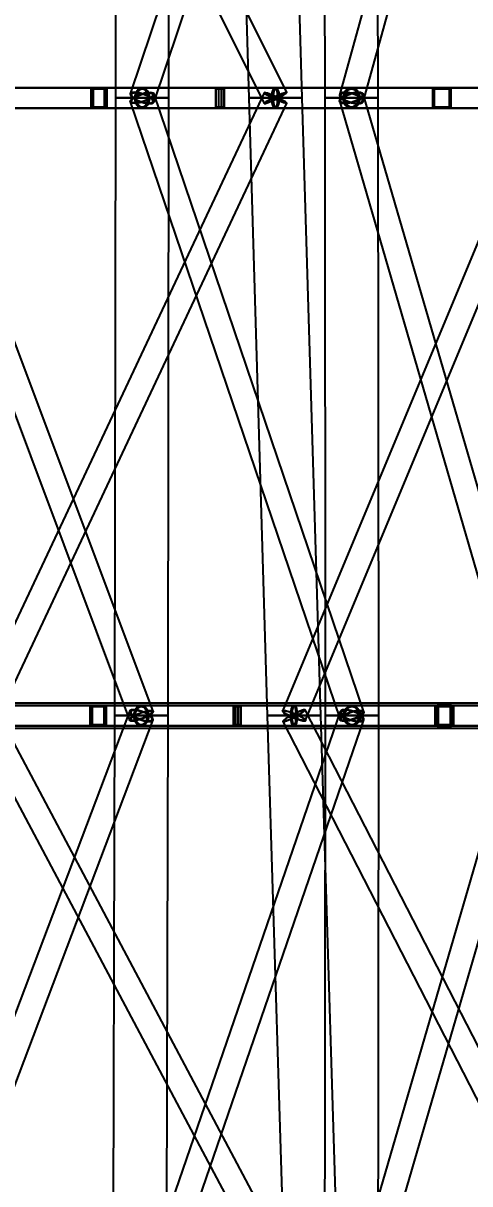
# Model space of a CAD drawing. Header units: millimetres. Extents: x -123812 to 252100, y -3000 to 639000.
# Drawn here: x 7257 to 16293, y 115526 to 139013 of the extents above; entities that cross this region are included whole.
import ezdxf

# ---------------------------------------------------------------- set-up
doc = ezdxf.new("R2010")
doc.units = ezdxf.units.MM
doc.layers.add('D-STR-DIM', color=7, linetype='Continuous', lineweight=13)
doc.layers.add('D-STR-STRC', color=7, linetype='Continuous', lineweight=25)
doc.styles.add('OpenSansCondensed-Light', font='OpenSansCondensed-Light.ttf')
doc.styles.add('TOWER_UNICODE', font='Arial Unicode.ttf')
doc.dimstyles.new('EZDXF', dxfattribs={"dimtxt": 0.25, "dimasz": 0.175, "dimexe": 0.375, "dimexo": 0.125, "dimgap": 0.1, "dimtad": 1, "dimlfac": 100, "dimzin": 12, "dimdsep": 46, "dimtxsty": 'OpenSansCondensed-Light', "dimblk": 'ARCHTICK', "dimcen": 2.5, "dimazin": 3, "dimtfac": 0.5, "dimtmove": 2, "dimatfit": 3})

# ---------------------------------------------------------------- blocks, each defined once
blk = doc.blocks.new('_ARCHTICK')
at = {"color": 0, "linetype": 'BYBLOCK', "const_width": 0.15}
blk.add_lwpolyline([(-0.5, -0.5), (0.5, 0.5)], dxfattribs=at)

msp = doc.modelspace()

# ---------------------------------------------------------------- linework, layer by layer
at = {"layer": 'D-STR-STRC'}
for points in [[(5899.3, 149888.7), (12134.2, 137388.7), (12139.6, 137384.8), (12160.1, 137388.7), (12194.4, 137400.3), (12240, 137418.6), (12293.9, 137442.4), (12352.4, 137470.2), (12411.6, 137500), (12467.3, 137529.8), (12515.9, 137557.6), (12553.9, 137581.4), (12578.8, 137599.7), (12588.9, 137611.3), (6354, 150111.3)], [(13627.3, 150081.4), (9424.6, 137581.4), (9425.2, 137557.6), (9442.3, 137529.8), (9474.5, 137500), (9519.7, 137470.2), (9574.9, 137442.4), (9636.1, 137418.6), (9699.4, 137400.3), (9760.3, 137388.7), (9814.8, 137384.8), (9859, 137388.7), (9890, 137400.3), (9905.7, 137418.6), (14108.5, 149918.6)], [(17118.1, 150057.3), (13653.8, 137557.3), (13662.6, 137529.6), (13687.5, 137500), (13727, 137470.4), (13778.2, 137442.7), (13837.7, 137419), (13901.4, 137400.8), (13965.1, 137389.4), (14024.3, 137385.5), (14075, 137389.4), (14113.8, 137400.8), (14138, 137419), (14146, 137442.7), (17610.3, 149942.7)], [(4955.5, 137296.8), (9665.1, 137296.8), (9697.8, 137303.7), (9728.2, 137324), (9754.3, 137356.3), (9774.4, 137398.4), (9787, 137447.4), (9791.3, 137500), (9787, 137552.6), (9774.4, 137601.6), (9754.3, 137643.7), (9728.2, 137676), (9697.8, 137696.3), (9665.1, 137703.2), (4955.5, 137703.2)], [(6303.7, 137296.8), (12361.5, 137296.8), (12373.3, 137303.7), (12384.3, 137324), (12393.7, 137356.3), (12401, 137398.4), (12405.5, 137447.4), (12407.1, 137500), (12405.5, 137552.6), (12401, 137601.6), (12393.7, 137643.7), (12384.3, 137676), (12373.3, 137696.3), (12361.5, 137703.2), (6303.7, 137703.2)], [(17944.5, 137703.2), (12361.5, 137703.2), (12342.1, 137696.3), (12324.1, 137676), (12308.6, 137643.7), (12296.6, 137601.6), (12289.2, 137552.6), (12286.6, 137500), (12289.2, 137447.4), (12296.6, 137398.4), (12308.6, 137356.3), (12324.1, 137324), (12342.1, 137303.7), (12361.5, 137296.8), (17944.5, 137296.8)], [(17463, 137703.2), (13899.9, 137703.2), (13856.4, 137696.3), (13816, 137676), (13781.2, 137643.7), (13754.5, 137601.6), (13737.8, 137552.6), (13732, 137500), (13737.8, 137447.4), (13754.5, 137398.4), (13781.2, 137356.3), (13816, 137324), (13856.4, 137303.7), (13899.9, 137296.8), (17463, 137296.8)], [(4718.9, 137408.2), (9411.2, 124908.2), (9427.6, 124897.6), (9459, 124894), (9503.3, 124897.6), (9557.4, 124908.2), (9617.7, 124925.1), (9680, 124947), (9740.2, 124972.6), (9794, 125000), (9837.9, 125027.4), (9868.8, 125053), (9884.7, 125074.9), (9884.4, 125091.8), (5192.1, 137591.8)], [(6714.6, 124892.9), (12591.7, 137392.9), (12584.8, 137403.9), (12562.7, 137421.6), (12526.9, 137444.5), (12479.8, 137471.3), (12424.6, 137500), (12365.2, 137528.7), (12305.5, 137555.5), (12249.6, 137578.4), (12201.4, 137596.1), (12164.1, 137607.1), (12140.2, 137610.9), (12131.4, 137607.1), (6254.3, 125107.1)], [(17709.7, 137591.8), (12502.8, 125091.8), (12514, 125074.9), (12540.4, 125053), (12580.2, 125027.4), (12630.8, 125000), (12688.6, 124972.6), (12749.8, 124947), (12810.2, 124925.1), (12865.6, 124908.2), (12912.2, 124897.6), (12947, 124894), (12967.5, 124897.6), (12972.3, 124908.2), (18179.3, 137408.2)], [(17777.5, 125081.1), (14139, 137581.1), (14116.6, 137599.4), (14079.5, 137610.8), (14030.2, 137614.7), (13971.9, 137610.8), (13908.8, 137599.4), (13845.1, 137581.1), (13785.1, 137557.4), (13732.9, 137529.7), (13692.1, 137500), (13665.4, 137470.3), (13654.8, 137442.6), (13660.8, 137418.9), (17299.3, 124918.9)], [(4939.6, 124796.8), (9647.8, 124796.8), (9681.8, 124803.7), (9713.5, 124824), (9740.6, 124856.3), (9761.5, 124898.4), (9774.6, 124947.4), (9779.1, 125000), (9774.6, 125052.6), (9761.5, 125101.6), (9740.6, 125143.7), (9713.5, 125176), (9681.8, 125196.3), (9647.8, 125203.2), (4939.6, 125203.2)], [(6484.5, 124796.8), (12737.6, 124796.8), (12748.3, 124803.7), (12758.4, 124824), (12767, 124856.3), (12773.6, 124898.4), (12777.8, 124947.4), (12779.2, 125000), (12777.8, 125052.6), (12773.6, 125101.6), (12767, 125143.7), (12758.4, 125176), (12748.3, 125196.3), (12737.6, 125203.2), (6484.5, 125203.2)], [(18543.7, 125203.2), (12737.6, 125203.2), (12719.8, 125196.3), (12703.2, 125176), (12689, 125143.7), (12678.1, 125101.6), (12671.2, 125052.6), (12668.9, 125000), (12671.2, 124947.4), (12678.1, 124898.4), (12689, 124856.3), (12703.2, 124824), (12719.8, 124803.7), (12737.6, 124796.8), (18543.7, 124796.8)], [(17538.4, 125203.2), (13909.1, 125203.2), (13865.5, 125196.3), (13824.8, 125176), (13789.9, 125143.7), (13763.1, 125101.6), (13746.3, 125052.6), (13740.5, 125000), (13746.3, 124947.4), (13763.1, 124898.4), (13789.9, 124856.3), (13824.8, 124824), (13865.5, 124803.7), (13909.1, 124796.8), (17538.4, 124796.8)], [(5153, 112415.6), (9886.8, 124915.6), (9882.2, 124940.3), (9861.6, 124969.1), (9826.4, 125000), (9779.1, 125030.9), (9722.8, 125059.7), (9661.4, 125084.4), (9599.1, 125103.4), (9540.1, 125115.4), (9488.4, 125119.4), (9447.6, 125115.4), (9420.5, 125103.4), (9408.8, 125084.4), (4675, 112584.4)], [(13346.6, 112616.4), (6708.4, 125116.4), (6704.9, 125120.5), (6686.4, 125116.4), (6654.1, 125104.3), (6610.2, 125085.2), (6557.8, 125060.2), (6500.4, 125031.2), (6441.9, 125000), (6386.3, 124968.8), (6337.4, 124939.8), (6298.5, 124914.8), (6272.2, 124895.7), (6260.5, 124883.6), (12898.7, 112383.6)], [(9851.9, 112414.8), (14148.3, 124914.8), (14149.8, 124939.8), (14135, 124968.8), (14104.7, 125000), (14061.1, 125031.2), (14007.1, 125060.2), (13946.5, 125085.2), (13883.3, 125104.3), (13821.9, 125116.4), (13766.4, 125120.5), (13720.7, 125116.4), (13687.8, 125104.3), (13669.9, 125085.2), (9373.6, 112585.2)], [(19386.7, 112615.4), (12963.8, 125115.4), (12953.8, 125119.4), (12929.1, 125115.4), (12891.3, 125103.4), (12843, 125084.4), (12787.6, 125059.7), (12728.8, 125030.9), (12670.5, 125000), (12616.8, 124969.1), (12571.4, 124940.3), (12537.3, 124915.6), (12516.8, 124896.6), (12511.3, 124884.6), (18934.3, 112384.6)], [(17292.9, 125059.8), (13650.1, 112559.8), (13658.3, 112531), (13682.7, 112500), (13721.6, 112469), (13772.3, 112440.2), (13831.5, 112415.4), (13895, 112396.3), (13958.5, 112384.4), (14017.8, 112380.3), (14068.7, 112384.4), (14107.9, 112396.3), (14132.5, 112415.4), (14141, 112440.2), (17783.8, 124940.2)]]:
    msp.add_lwpolyline(points, dxfattribs=at)
for points in [[(9123.4, 137500), (10206.9, 137500), (10205.4, 150000), (9124.2, 150000)], [(11454, 150000), (11819.8, 137500), (12903.3, 137500), (12535.2, 150000)], [(13327.3, 150000), (13358.1, 137500), (14441.7, 137500), (14408.5, 150000)], [(-117, 137300), (8904.8, 137300), (8904.8, 137700), (-117, 137700)], [(-26.9, 137300), (11266.4, 137300), (11266.4, 137700), (-26.9, 137700)], [(8629.7, 137300), (15885.5, 137300), (15885.5, 137700), (8629.7, 137700)], [(8629.7, 137700), (8946.1, 137700), (8946.1, 137300), (8629.7, 137300)], [(8639.2, 137688), (8936.6, 137688), (8936.6, 137312), (8639.2, 137312)], [(8670.9, 137700), (8904.8, 137700), (8904.8, 137300), (8670.9, 137300)], [(8677.9, 137688), (8897.8, 137688), (8897.8, 137312), (8677.9, 137312)], [(9516.4, 137500), (9521.5, 137447.4), (9536.3, 137398.4), (9560, 137356.3), (9590.8, 137324), (9626.6, 137303.7), (9665.1, 137296.8), (13899.9, 137296.8), (13938.4, 137303.7), (13974.3, 137324), (14005.1, 137356.3), (14028.7, 137398.4), (14043.6, 137447.4), (14048.6, 137500), (14043.6, 137552.6), (14028.7, 137601.6), (14005.1, 137643.7), (13974.3, 137676), (13938.4, 137696.3), (13899.9, 137703.2), (9665.1, 137703.2), (9626.6, 137696.3), (9590.8, 137676), (9560, 137643.7), (9536.3, 137601.6), (9521.5, 137552.6)], [(9813.9, 137500), (9808.8, 137447.4), (9794, 137398.4), (9770.3, 137356.3), (9739.5, 137324), (9703.6, 137303.7), (9665.1, 137296.8), (9626.6, 137303.7), (9590.8, 137324), (9560, 137356.3), (9536.3, 137398.4), (9521.5, 137447.4), (9516.4, 137500), (9521.5, 137552.6), (9536.3, 137601.6), (9560, 137643.7), (9590.8, 137676), (9626.6, 137696.3), (9665.1, 137703.2), (9703.6, 137696.3), (9739.5, 137676), (9770.3, 137643.7), (9794, 137601.6), (9808.8, 137552.6)], [(9802.2, 137500), (9797.5, 137451.5), (9783.8, 137406.4), (9762, 137367.6), (9733.7, 137337.9), (9700.6, 137319.2), (9665.1, 137312.8), (9629.7, 137319.2), (9596.6, 137337.9), (9568.2, 137367.6), (9546.5, 137406.4), (9532.8, 137451.5), (9528.1, 137500), (9532.8, 137548.5), (9546.5, 137593.6), (9568.2, 137632.4), (9596.6, 137662.1), (9629.7, 137680.8), (9665.1, 137687.2), (9700.6, 137680.8), (9733.7, 137662.1), (9762, 137632.4), (9783.8, 137593.6), (9797.5, 137548.5)], [(9791.3, 137500), (9787, 137447.4), (9774.4, 137398.4), (9754.3, 137356.3), (9728.2, 137324), (9697.8, 137303.7), (9665.1, 137296.8), (9632.5, 137303.7), (9602.1, 137324), (9576, 137356.3), (9555.9, 137398.4), (9543.3, 137447.4), (9539, 137500), (9543.3, 137552.6), (9555.9, 137601.6), (9576, 137643.7), (9602.1, 137676), (9632.5, 137696.3), (9665.1, 137703.2), (9697.8, 137696.3), (9728.2, 137676), (9754.3, 137643.7), (9774.4, 137601.6), (9787, 137552.6)], [(9781.3, 137500), (9777.4, 137451.5), (9765.8, 137406.4), (9747.3, 137367.6), (9723.2, 137337.9), (9695.2, 137319.2), (9665.1, 137312.8), (9635.1, 137319.2), (9607.1, 137337.9), (9583, 137367.6), (9564.5, 137406.4), (9552.9, 137451.5), (9549, 137500), (9552.9, 137548.5), (9564.5, 137593.6), (9583, 137632.4), (9607.1, 137662.1), (9635.1, 137680.8), (9665.1, 137687.2), (9695.2, 137680.8), (9723.2, 137662.1), (9747.3, 137632.4), (9765.8, 137593.6), (9777.4, 137548.5)], [(11157.5, 137300), (21202.1, 137300), (21202.1, 137700), (11157.5, 137700)], [(11157.5, 137700), (11321.6, 137700), (11321.6, 137300), (11157.5, 137300)], [(11162.4, 137688), (11316.6, 137688), (11316.6, 137312), (11162.4, 137312)], [(11212.7, 137700), (11266.4, 137700), (11266.4, 137300), (11212.7, 137300)], [(11214.3, 137688), (11264.8, 137688), (11264.8, 137312), (11214.3, 137312)], [(12436.5, 137500), (12433.9, 137447.4), (12426.4, 137398.4), (12414.5, 137356.3), (12399, 137324), (12380.9, 137303.7), (12361.5, 137296.8), (12342.1, 137303.7), (12324.1, 137324), (12308.6, 137356.3), (12296.6, 137398.4), (12289.2, 137447.4), (12286.6, 137500), (12289.2, 137552.6), (12296.6, 137601.6), (12308.6, 137643.7), (12324.1, 137676), (12342.1, 137696.3), (12361.5, 137703.2), (12380.9, 137696.3), (12399, 137676), (12414.5, 137643.7), (12426.4, 137601.6), (12433.9, 137552.6)], [(12430.6, 137500), (12428.2, 137451.5), (12421.3, 137406.4), (12410.4, 137367.6), (12396.1, 137337.9), (12379.4, 137319.2), (12361.5, 137312.8), (12343.7, 137319.2), (12327, 137337.9), (12312.7, 137367.6), (12301.8, 137406.4), (12294.9, 137451.5), (12292.5, 137500), (12294.9, 137548.5), (12301.8, 137593.6), (12312.7, 137632.4), (12327, 137662.1), (12343.7, 137680.8), (12361.5, 137687.2), (12379.4, 137680.8), (12396.1, 137662.1), (12410.4, 137632.4), (12421.3, 137593.6), (12428.2, 137548.5)], [(12407.1, 137500), (12405.5, 137447.4), (12401, 137398.4), (12393.7, 137356.3), (12384.3, 137324), (12373.3, 137303.7), (12361.5, 137296.8), (12349.8, 137303.7), (12338.8, 137324), (12329.4, 137356.3), (12322.1, 137398.4), (12317.6, 137447.4), (12316, 137500), (12317.6, 137552.6), (12322.1, 137601.6), (12329.4, 137643.7), (12338.8, 137676), (12349.8, 137696.3), (12361.5, 137703.2), (12373.3, 137696.3), (12384.3, 137676), (12393.7, 137643.7), (12401, 137601.6), (12405.5, 137552.6)], [(12403.5, 137500), (12402, 137451.5), (12397.9, 137406.4), (12391.2, 137367.6), (12382.5, 137337.9), (12372.4, 137319.2), (12361.5, 137312.8), (12350.7, 137319.2), (12340.6, 137337.9), (12331.9, 137367.6), (12325.2, 137406.4), (12321, 137451.5), (12319.6, 137500), (12321, 137548.5), (12325.2, 137593.6), (12331.9, 137632.4), (12340.6, 137662.1), (12350.7, 137680.8), (12361.5, 137687.2), (12372.4, 137680.8), (12382.5, 137662.1), (12391.2, 137632.4), (12397.9, 137593.6), (12402, 137548.5)], [(14067.7, 137500), (14062, 137447.4), (14045.3, 137398.4), (14018.6, 137356.3), (13983.8, 137324), (13943.3, 137303.7), (13899.9, 137296.8), (13856.4, 137303.7), (13816, 137324), (13781.2, 137356.3), (13754.5, 137398.4), (13737.8, 137447.4), (13732, 137500), (13737.8, 137552.6), (13754.5, 137601.6), (13781.2, 137643.7), (13816, 137676), (13856.4, 137696.3), (13899.9, 137703.2), (13943.3, 137696.3), (13983.8, 137676), (14018.6, 137643.7), (14045.3, 137601.6), (14062, 137552.6)], [(14054.5, 137500), (14049.3, 137451.5), (14033.8, 137406.4), (14009.2, 137367.6), (13977.2, 137337.9), (13939.9, 137319.2), (13899.9, 137312.8), (13859.9, 137319.2), (13822.6, 137337.9), (13790.6, 137367.6), (13766, 137406.4), (13750.5, 137451.5), (13745.3, 137500), (13750.5, 137548.5), (13766, 137593.6), (13790.6, 137632.4), (13822.6, 137662.1), (13859.9, 137680.8), (13899.9, 137687.2), (13939.9, 137680.8), (13977.2, 137662.1), (14009.2, 137632.4), (14033.8, 137593.6), (14049.3, 137548.5)], [(14048.6, 137500), (14043.6, 137447.4), (14028.7, 137398.4), (14005.1, 137356.3), (13974.3, 137324), (13938.4, 137303.7), (13899.9, 137296.8), (13861.4, 137303.7), (13825.5, 137324), (13794.7, 137356.3), (13771.1, 137398.4), (13756.2, 137447.4), (13751.1, 137500), (13756.2, 137552.6), (13771.1, 137601.6), (13794.7, 137643.7), (13825.5, 137676), (13861.4, 137696.3), (13899.9, 137703.2), (13938.4, 137696.3), (13974.3, 137676), (14005.1, 137643.7), (14028.7, 137601.6), (14043.6, 137552.6)], [(14036.9, 137500), (14032.3, 137451.5), (14018.6, 137406.4), (13996.8, 137367.6), (13968.4, 137337.9), (13935.4, 137319.2), (13899.9, 137312.8), (13864.4, 137319.2), (13831.4, 137337.9), (13803, 137367.6), (13781.2, 137406.4), (13767.5, 137451.5), (13762.9, 137500), (13767.5, 137548.5), (13781.2, 137593.6), (13803, 137632.4), (13831.4, 137662.1), (13864.4, 137680.8), (13899.9, 137687.2), (13935.4, 137680.8), (13968.4, 137662.1), (13996.8, 137632.4), (14018.6, 137593.6), (14032.3, 137548.5)], [(15542.2, 137300), (20212.5, 137300), (20212.5, 137700), (15542.2, 137700)], [(15542.2, 137700), (15912.4, 137700), (15912.4, 137300), (15542.2, 137300)], [(15553.3, 137688), (15901.3, 137688), (15901.3, 137312), (15553.3, 137312)], [(15569.1, 137700), (15885.5, 137700), (15885.5, 137300), (15569.1, 137300)], [(15578.6, 137688), (15876, 137688), (15876, 137312), (15578.6, 137312)], [(9104.8, 125000), (10190.8, 125000), (10206.9, 137500), (9123.4, 137500)], [(10206.9, 137500), (10188.5, 137500), (10134.3, 137500), (10048.2, 137500), (9936, 137500), (9805.4, 137500), (9665.1, 137500), (9524.9, 137500), (9394.3, 137500), (9282, 137500), (9195.9, 137500), (9141.8, 137500), (9123.4, 137500), (9141.8, 137500), (9195.9, 137500), (9282, 137500), (9394.3, 137500), (9524.9, 137500), (9665.1, 137500), (9805.4, 137500), (9936, 137500), (10048.2, 137500), (10134.3, 137500), (10188.5, 137500)], [(10206.9, 137500), (10188.5, 137500), (10134.3, 137500), (10048.2, 137500), (9936, 137500), (9805.4, 137500), (9665.1, 137500), (9524.9, 137500), (9394.3, 137500), (9282, 137500), (9195.9, 137500), (9141.8, 137500), (9123.4, 137500), (9141.8, 137500), (9195.9, 137500), (9282, 137500), (9394.3, 137500), (9524.9, 137500), (9665.1, 137500), (9805.4, 137500), (9936, 137500), (10048.2, 137500), (10134.3, 137500), (10188.5, 137500)], [(10175.1, 137500), (10157.7, 137500), (10106.8, 137500), (10025.7, 137500), (9920.1, 137500), (9797.1, 137500), (9665.1, 137500), (9533.2, 137500), (9410.2, 137500), (9304.6, 137500), (9223.5, 137500), (9172.6, 137500), (9155.2, 137500), (9172.6, 137500), (9223.5, 137500), (9304.6, 137500), (9410.2, 137500), (9533.2, 137500), (9665.1, 137500), (9797.1, 137500), (9920.1, 137500), (10025.7, 137500), (10106.8, 137500), (10157.7, 137500)], [(10175.1, 137500), (10157.7, 137500), (10106.8, 137500), (10025.7, 137500), (9920.1, 137500), (9797.1, 137500), (9665.1, 137500), (9533.2, 137500), (9410.2, 137500), (9304.6, 137500), (9223.5, 137500), (9172.6, 137500), (9155.2, 137500), (9172.6, 137500), (9223.5, 137500), (9304.6, 137500), (9410.2, 137500), (9533.2, 137500), (9665.1, 137500), (9797.1, 137500), (9920.1, 137500), (10025.7, 137500), (10106.8, 137500), (10157.7, 137500)], [(9423.8, 137421.6), (13667.7, 124921.6), (13679.9, 124903.9), (13707.7, 124892.9), (13749.3, 124889.1), (13801.7, 124892.9), (13861.5, 124903.9), (13924.4, 124921.6), (13986.4, 124944.5), (14043.1, 124971.3), (14090.6, 125000), (14125.8, 125028.7), (14146.2, 125055.5), (14150.5, 125078.4), (9906.5, 137578.4), (9894.3, 137596.1), (9866.5, 137607.1), (9825, 137610.9), (9772.6, 137607.1), (9712.8, 137596.1), (9649.8, 137578.4), (9587.9, 137555.5), (9531.2, 137528.7), (9483.6, 137500), (9448.4, 137471.3), (9428, 137444.5)], [(9846.7, 137500), (9799.1, 137471.3), (9742.4, 137444.5), (9680.5, 137421.6), (9617.5, 137403.9), (9557.7, 137392.9), (9505.3, 137389.1), (9463.8, 137392.9), (9436, 137403.9), (9423.8, 137421.6), (9428, 137444.5), (9448.4, 137471.3), (9483.6, 137500), (9531.2, 137528.7), (9587.9, 137555.5), (9649.8, 137578.4), (9712.8, 137596.1), (9772.6, 137607.1), (9825, 137610.9), (9866.5, 137607.1), (9894.3, 137596.1), (9906.5, 137578.4), (9902.3, 137555.5), (9881.8, 137528.7)], [(9474.5, 137500), (9519.7, 137470.2), (9574.9, 137442.4), (9636.1, 137418.6), (9699.4, 137400.3), (9760.3, 137388.7), (9814.8, 137384.8), (9859, 137388.7), (9890, 137400.3), (9905.7, 137418.6), (9905, 137442.4), (9888, 137470.2), (9855.8, 137500), (9810.6, 137529.8), (9755.4, 137557.6), (9694.1, 137581.4), (9630.9, 137599.7), (9570, 137611.3), (9515.5, 137615.2), (9471.3, 137611.3), (9440.3, 137599.7), (9424.6, 137581.4), (9425.2, 137557.6), (9442.3, 137529.8)], [(9828.8, 137500), (9785.9, 137474.1), (9734.8, 137450), (9679, 137429.3), (9622.2, 137413.4), (9568.3, 137403.4), (9521, 137400), (9483.6, 137403.4), (9458.5, 137413.4), (9447.5, 137429.3), (9451.4, 137450), (9469.8, 137474.1), (9501.5, 137500), (9544.4, 137525.9), (9595.5, 137550), (9651.3, 137570.7), (9708.1, 137586.6), (9762, 137596.6), (9809.2, 137600), (9846.7, 137596.6), (9871.8, 137586.6), (9882.8, 137570.7), (9878.9, 137550), (9860.5, 137525.9)], [(9493.3, 137500), (9534, 137473.1), (9583.7, 137448.1), (9639, 137426.6), (9696, 137410.1), (9750.9, 137399.7), (9800, 137396.2), (9839.9, 137399.7), (9867.9, 137410.1), (9882, 137426.6), (9881.4, 137448.1), (9866.1, 137473.1), (9837, 137500), (9796.2, 137526.9), (9746.5, 137551.9), (9691.3, 137573.4), (9634.3, 137589.9), (9579.3, 137600.3), (9530.3, 137603.8), (9490.4, 137600.3), (9462.4, 137589.9), (9448.2, 137573.4), (9448.9, 137551.9), (9464.2, 137526.9)], [(11819.8, 137500), (12194.6, 125000), (13280.5, 125000), (12903.3, 137500)], [(12903.3, 137500), (12884.9, 137500), (12830.7, 137500), (12744.6, 137500), (12632.4, 137500), (12501.8, 137500), (12361.5, 137500), (12221.3, 137500), (12090.6, 137500), (11978.4, 137500), (11892.3, 137500), (11838.2, 137500), (11819.8, 137500), (11838.2, 137500), (11892.3, 137500), (11978.4, 137500), (12090.6, 137500), (12221.3, 137500), (12361.5, 137500), (12501.8, 137500), (12632.4, 137500), (12744.6, 137500), (12830.7, 137500), (12884.9, 137500)], [(12903.3, 137500), (12884.9, 137500), (12830.7, 137500), (12744.6, 137500), (12632.4, 137500), (12501.8, 137500), (12361.5, 137500), (12221.3, 137500), (12090.6, 137500), (11978.4, 137500), (11892.3, 137500), (11838.2, 137500), (11819.8, 137500), (11838.2, 137500), (11892.3, 137500), (11978.4, 137500), (12090.6, 137500), (12221.3, 137500), (12361.5, 137500), (12501.8, 137500), (12632.4, 137500), (12744.6, 137500), (12830.7, 137500), (12884.9, 137500)], [(12871.5, 137500), (12854.1, 137500), (12803.1, 137500), (12722.1, 137500), (12616.5, 137500), (12493.5, 137500), (12361.5, 137500), (12229.6, 137500), (12106.6, 137500), (12001, 137500), (11919.9, 137500), (11869, 137500), (11851.6, 137500), (11869, 137500), (11919.9, 137500), (12001, 137500), (12106.6, 137500), (12229.6, 137500), (12361.5, 137500), (12493.5, 137500), (12616.5, 137500), (12722.1, 137500), (12803.1, 137500), (12854.1, 137500)], [(12871.5, 137500), (12854.1, 137500), (12803.1, 137500), (12722.1, 137500), (12616.5, 137500), (12493.5, 137500), (12361.5, 137500), (12229.6, 137500), (12106.6, 137500), (12001, 137500), (11919.9, 137500), (11869, 137500), (11851.6, 137500), (11869, 137500), (11919.9, 137500), (12001, 137500), (12106.6, 137500), (12229.6, 137500), (12361.5, 137500), (12493.5, 137500), (12616.5, 137500), (12722.1, 137500), (12803.1, 137500), (12854.1, 137500)], [(12424.6, 137500), (12479.8, 137471.3), (12526.9, 137444.5), (12562.7, 137421.6), (12584.8, 137403.9), (12591.7, 137392.9), (12582.9, 137389.1), (12559, 137392.9), (12521.7, 137403.9), (12473.4, 137421.6), (12417.6, 137444.5), (12357.9, 137471.3), (12298.4, 137500), (12243.3, 137528.7), (12196.2, 137555.5), (12160.4, 137578.4), (12138.3, 137596.1), (12131.4, 137607.1), (12140.2, 137610.9), (12164.1, 137607.1), (12201.4, 137596.1), (12249.6, 137578.4), (12305.5, 137555.5), (12365.2, 137528.7)], [(12311.5, 137500), (12255.7, 137470.2), (12207.2, 137442.4), (12169.2, 137418.6), (12144.3, 137400.3), (12134.2, 137388.7), (12139.6, 137384.8), (12160.1, 137388.7), (12194.4, 137400.3), (12240, 137418.6), (12293.9, 137442.4), (12352.4, 137470.2), (12411.6, 137500), (12467.3, 137529.8), (12515.9, 137557.6), (12553.9, 137581.4), (12578.8, 137599.7), (12588.9, 137611.3), (12583.5, 137615.2), (12563, 137611.3), (12528.7, 137599.7), (12483.1, 137581.4), (12429.2, 137557.6), (12370.6, 137529.8)], [(12418.4, 137500), (12468.1, 137474.1), (12510.6, 137450), (12542.9, 137429.3), (12562.8, 137413.4), (12569, 137403.4), (12561.1, 137400), (12539.6, 137403.4), (12505.9, 137413.4), (12462.4, 137429.3), (12412, 137450), (12358.2, 137474.1), (12304.6, 137500), (12254.9, 137525.9), (12212.5, 137550), (12180.2, 137570.7), (12160.3, 137586.6), (12154.1, 137596.6), (12162, 137600), (12183.5, 137596.6), (12217.2, 137586.6), (12260.7, 137570.7), (12311, 137550), (12364.8, 137525.9)], [(12316.4, 137500), (12266.2, 137473.1), (12222.4, 137448.1), (12188.1, 137426.6), (12165.7, 137410.1), (12156.6, 137399.7), (12161.4, 137396.2), (12179.9, 137399.7), (12210.8, 137410.1), (12252, 137426.6), (12300.6, 137448.1), (12353.3, 137473.1), (12406.7, 137500), (12456.9, 137526.9), (12500.7, 137551.9), (12534.9, 137573.4), (12557.4, 137589.9), (12566.5, 137600.3), (12561.6, 137603.8), (12543.1, 137600.3), (12512.3, 137589.9), (12471.1, 137573.4), (12422.5, 137551.9), (12369.7, 137526.9)], [(13358.1, 137500), (13366.2, 125000), (14452.1, 125000), (14441.7, 137500)], [(14441.7, 137500), (14423.2, 137500), (14369.1, 137500), (14283, 137500), (14170.8, 137500), (14040.1, 137500), (13899.9, 137500), (13759.7, 137500), (13629, 137500), (13516.8, 137500), (13430.7, 137500), (13376.6, 137500), (13358.1, 137500), (13376.6, 137500), (13430.7, 137500), (13516.8, 137500), (13629, 137500), (13759.7, 137500), (13899.9, 137500), (14040.1, 137500), (14170.8, 137500), (14283, 137500), (14369.1, 137500), (14423.2, 137500)], [(14441.7, 137500), (14423.2, 137500), (14369.1, 137500), (14283, 137500), (14170.8, 137500), (14040.1, 137500), (13899.9, 137500), (13759.7, 137500), (13629, 137500), (13516.8, 137500), (13430.7, 137500), (13376.6, 137500), (13358.1, 137500), (13376.6, 137500), (13430.7, 137500), (13516.8, 137500), (13629, 137500), (13759.7, 137500), (13899.9, 137500), (14040.1, 137500), (14170.8, 137500), (14283, 137500), (14369.1, 137500), (14423.2, 137500)], [(14409.8, 137500), (14392.4, 137500), (14341.5, 137500), (14260.5, 137500), (14154.9, 137500), (14031.9, 137500), (13899.9, 137500), (13767.9, 137500), (13644.9, 137500), (13539.3, 137500), (13458.3, 137500), (13407.3, 137500), (13390, 137500), (13407.3, 137500), (13458.3, 137500), (13539.3, 137500), (13644.9, 137500), (13767.9, 137500), (13899.9, 137500), (14031.9, 137500), (14154.9, 137500), (14260.5, 137500), (14341.5, 137500), (14392.4, 137500)], [(14409.8, 137500), (14392.4, 137500), (14341.5, 137500), (14260.5, 137500), (14154.9, 137500), (14031.9, 137500), (13899.9, 137500), (13767.9, 137500), (13644.9, 137500), (13539.3, 137500), (13458.3, 137500), (13407.3, 137500), (13390, 137500), (13407.3, 137500), (13458.3, 137500), (13539.3, 137500), (13644.9, 137500), (13767.9, 137500), (13899.9, 137500), (14031.9, 137500), (14154.9, 137500), (14260.5, 137500), (14341.5, 137500), (14392.4, 137500)], [(13687.5, 137500), (13727, 137470.4), (13778.2, 137442.7), (13837.7, 137419), (13901.4, 137400.8), (13965.1, 137389.4), (14024.3, 137385.5), (14075, 137389.4), (14113.8, 137400.8), (14138, 137419), (14146, 137442.7), (14137.2, 137470.4), (14112.2, 137500), (14072.8, 137529.6), (14021.6, 137557.3), (13962.1, 137581), (13898.3, 137599.2), (13834.7, 137610.6), (13775.5, 137614.5), (13724.8, 137610.6), (13686, 137599.2), (13661.8, 137581), (13653.8, 137557.3), (13662.6, 137529.6)], [(14107.7, 137500), (14066.9, 137470.3), (14014.7, 137442.6), (13954.7, 137418.9), (13891, 137400.6), (13827.8, 137389.2), (13769.6, 137385.3), (13720.3, 137389.2), (13683.2, 137400.6), (13660.8, 137418.9), (13654.8, 137442.6), (13665.4, 137470.3), (13692.1, 137500), (13732.9, 137529.7), (13785.1, 137557.4), (13845.1, 137581.1), (13908.8, 137599.4), (13971.9, 137610.8), (14030.2, 137614.7), (14079.5, 137610.8), (14116.6, 137599.4), (14139, 137581.1), (14145, 137557.4), (14134.4, 137529.7)], [(13708.4, 137500), (13744, 137473.3), (13790.2, 137448.4), (13843.8, 137427), (13901.3, 137410.6), (13958.7, 137400.3), (14012, 137396.8), (14057.8, 137400.3), (14092.7, 137410.6), (14114.6, 137427), (14121.8, 137448.4), (14113.8, 137473.3), (14091.3, 137500), (14055.8, 137526.7), (14009.6, 137551.6), (13956, 137573), (13898.5, 137589.4), (13841.1, 137599.7), (13787.7, 137603.2), (13742, 137599.7), (13707, 137589.4), (13685.2, 137573), (13678, 137551.6), (13685.9, 137526.7)], [(14087.3, 137500), (14050.5, 137473.2), (14003.4, 137448.3), (13949.3, 137426.9), (13891.9, 137410.4), (13834.9, 137400.1), (13782.4, 137396.6), (13737.9, 137400.1), (13704.5, 137410.4), (13684.3, 137426.9), (13678.9, 137448.3), (13688.5, 137473.2), (13712.5, 137500), (13749.3, 137526.8), (13796.4, 137551.7), (13850.5, 137573.1), (13907.9, 137589.6), (13964.9, 137599.9), (14017.4, 137603.4), (14061.8, 137599.9), (14095.3, 137589.6), (14115.4, 137573.1), (14120.9, 137551.7), (14111.3, 137526.8)], [(-123.8, 124800), (8898.5, 124800), (8898.5, 125200), (-123.8, 125200)], [(-24, 124800), (11608.8, 124800), (11608.8, 125200), (-24, 125200)], [(5244.4, 124750), (22082.9, 124750), (22082.9, 125250), (5244.4, 125250)], [(5244.4, 124750), (15903.4, 124750), (15903.4, 125250), (5244.4, 125250)], [(8614.7, 124800), (15938.4, 124800), (15938.4, 125200), (8614.7, 125200)], [(8614.7, 125200), (8934.7, 125200), (8934.7, 124800), (8614.7, 124800)], [(8624.3, 125188), (8925.1, 125188), (8925.1, 124812), (8624.3, 124812)], [(8651, 125200), (8898.5, 125200), (8898.5, 124800), (8651, 124800)], [(8658.4, 125188), (8891, 125188), (8891, 124812), (8658.4, 124812)], [(9496.4, 125000), (9501.6, 124947.4), (9516.7, 124898.4), (9540.7, 124856.3), (9572.1, 124824), (9608.6, 124803.7), (9647.8, 124796.8), (13909.1, 124796.8), (13948.3, 124803.7), (13984.8, 124824), (14016.2, 124856.3), (14040.2, 124898.4), (14055.4, 124947.4), (14060.5, 125000), (14055.4, 125052.6), (14040.2, 125101.6), (14016.2, 125143.7), (13984.8, 125176), (13948.3, 125196.3), (13909.1, 125203.2), (9647.8, 125203.2), (9608.6, 125196.3), (9572.1, 125176), (9540.7, 125143.7), (9516.7, 125101.6), (9501.6, 125052.6)], [(9799.2, 125000), (9794, 124947.4), (9778.9, 124898.4), (9754.9, 124856.3), (9723.5, 124824), (9687, 124803.7), (9647.8, 124796.8), (9608.6, 124803.7), (9572.1, 124824), (9540.7, 124856.3), (9516.7, 124898.4), (9501.6, 124947.4), (9496.4, 125000), (9501.6, 125052.6), (9516.7, 125101.6), (9540.7, 125143.7), (9572.1, 125176), (9608.6, 125196.3), (9647.8, 125203.2), (9687, 125196.3), (9723.5, 125176), (9754.9, 125143.7), (9778.9, 125101.6), (9794, 125052.6)], [(9787.3, 125000), (9782.5, 124951.5), (9768.6, 124906.4), (9746.4, 124867.6), (9717.5, 124837.9), (9683.9, 124819.2), (9647.8, 124812.8), (9611.7, 124819.2), (9578.1, 124837.9), (9549.2, 124867.6), (9527, 124906.4), (9513.1, 124951.5), (9508.3, 125000), (9513.1, 125048.5), (9527, 125093.6), (9549.2, 125132.4), (9578.1, 125162.1), (9611.7, 125180.8), (9647.8, 125187.2), (9683.9, 125180.8), (9717.5, 125162.1), (9746.4, 125132.4), (9768.6, 125093.6), (9782.5, 125048.5)], [(9779.1, 125000), (9774.6, 124947.4), (9761.5, 124898.4), (9740.6, 124856.3), (9713.5, 124824), (9681.8, 124803.7), (9647.8, 124796.8), (9613.8, 124803.7), (9582.2, 124824), (9555, 124856.3), (9534.1, 124898.4), (9521, 124947.4), (9516.5, 125000), (9521, 125052.6), (9534.1, 125101.6), (9555, 125143.7), (9582.2, 125176), (9613.8, 125196.3), (9647.8, 125203.2), (9681.8, 125196.3), (9713.5, 125176), (9740.6, 125143.7), (9761.5, 125101.6), (9774.6, 125052.6)], [(9768.8, 125000), (9764.6, 124951.5), (9752.6, 124906.4), (9733.3, 124867.6), (9708.3, 124837.9), (9679.1, 124819.2), (9647.8, 124812.8), (9616.5, 124819.2), (9587.3, 124837.9), (9562.3, 124867.6), (9543, 124906.4), (9531, 124951.5), (9526.8, 125000), (9531, 125048.5), (9543, 125093.6), (9562.3, 125132.4), (9587.3, 125162.1), (9616.5, 125180.8), (9647.8, 125187.2), (9679.1, 125180.8), (9708.3, 125162.1), (9733.3, 125132.4), (9752.6, 125093.6), (9764.6, 125048.5)], [(11510.7, 124800), (22032.1, 124800), (22032.1, 125200), (11510.7, 125200)], [(11510.7, 125200), (11659, 125200), (11659, 124800), (11510.7, 124800)], [(11515.1, 125188), (11654.6, 125188), (11654.6, 124812), (11515.1, 124812)], [(11560.9, 125200), (11608.8, 125200), (11608.8, 124800), (11560.9, 124800)], [(11562.3, 125188), (11607.4, 125188), (11607.4, 124812), (11562.3, 124812)], [(12806.2, 125000), (12803.9, 124947.4), (12797, 124898.4), (12786.1, 124856.3), (12771.9, 124824), (12755.3, 124803.7), (12737.6, 124796.8), (12719.8, 124803.7), (12703.2, 124824), (12689, 124856.3), (12678.1, 124898.4), (12671.2, 124947.4), (12668.9, 125000), (12671.2, 125052.6), (12678.1, 125101.6), (12689, 125143.7), (12703.2, 125176), (12719.8, 125196.3), (12737.6, 125203.2), (12755.3, 125196.3), (12771.9, 125176), (12786.1, 125143.7), (12797, 125101.6), (12803.9, 125052.6)], [(12800.8, 125000), (12798.7, 124951.5), (12792.3, 124906.4), (12782.3, 124867.6), (12769.2, 124837.9), (12753.9, 124819.2), (12737.6, 124812.8), (12721.2, 124819.2), (12705.9, 124837.9), (12692.8, 124867.6), (12682.8, 124906.4), (12676.5, 124951.5), (12674.3, 125000), (12676.5, 125048.5), (12682.8, 125093.6), (12692.8, 125132.4), (12705.9, 125162.1), (12721.2, 125180.8), (12737.6, 125187.2), (12753.9, 125180.8), (12769.2, 125162.1), (12782.3, 125132.4), (12792.3, 125093.6), (12798.7, 125048.5)], [(12779.2, 125000), (12777.8, 124947.4), (12773.6, 124898.4), (12767, 124856.3), (12758.4, 124824), (12748.3, 124803.7), (12737.6, 124796.8), (12726.8, 124803.7), (12716.7, 124824), (12708.1, 124856.3), (12701.5, 124898.4), (12697.3, 124947.4), (12695.9, 125000), (12697.3, 125052.6), (12701.5, 125101.6), (12708.1, 125143.7), (12716.7, 125176), (12726.8, 125196.3), (12737.6, 125203.2), (12748.3, 125196.3), (12758.4, 125176), (12767, 125143.7), (12773.6, 125101.6), (12777.8, 125052.6)], [(12776, 125000), (12774.6, 124951.5), (12770.8, 124906.4), (12764.7, 124867.6), (12756.8, 124837.9), (12747.5, 124819.2), (12737.6, 124812.8), (12727.6, 124819.2), (12718.4, 124837.9), (12710.4, 124867.6), (12704.3, 124906.4), (12700.5, 124951.5), (12699.2, 125000), (12700.5, 125048.5), (12704.3, 125093.6), (12710.4, 125132.4), (12718.4, 125162.1), (12727.6, 125180.8), (12737.6, 125187.2), (12747.5, 125180.8), (12756.8, 125162.1), (12764.7, 125132.4), (12770.8, 125093.6), (12774.6, 125048.5)], [(14077.7, 125000), (14071.9, 124947.4), (14055.1, 124898.4), (14028.3, 124856.3), (13993.4, 124824), (13952.7, 124803.7), (13909.1, 124796.8), (13865.5, 124803.7), (13824.8, 124824), (13789.9, 124856.3), (13763.1, 124898.4), (13746.3, 124947.4), (13740.5, 125000), (13746.3, 125052.6), (13763.1, 125101.6), (13789.9, 125143.7), (13824.8, 125176), (13865.5, 125196.3), (13909.1, 125203.2), (13952.7, 125196.3), (13993.4, 125176), (14028.3, 125143.7), (14055.1, 125101.6), (14071.9, 125052.6)], [(14064.4, 125000), (14059.1, 124951.5), (14043.6, 124906.4), (14018.9, 124867.6), (13986.8, 124837.9), (13949.3, 124819.2), (13909.1, 124812.8), (13868.9, 124819.2), (13831.5, 124837.9), (13799.3, 124867.6), (13774.6, 124906.4), (13759.1, 124951.5), (13753.8, 125000), (13759.1, 125048.5), (13774.6, 125093.6), (13799.3, 125132.4), (13831.5, 125162.1), (13868.9, 125180.8), (13909.1, 125187.2), (13949.3, 125180.8), (13986.8, 125162.1), (14018.9, 125132.4), (14043.6, 125093.6), (14059.1, 125048.5)], [(14060.5, 125000), (14055.4, 124947.4), (14040.2, 124898.4), (14016.2, 124856.3), (13984.8, 124824), (13948.3, 124803.7), (13909.1, 124796.8), (13869.9, 124803.7), (13833.4, 124824), (13802.1, 124856.3), (13778, 124898.4), (13762.9, 124947.4), (13757.7, 125000), (13762.9, 125052.6), (13778, 125101.6), (13802.1, 125143.7), (13833.4, 125176), (13869.9, 125196.3), (13909.1, 125203.2), (13948.3, 125196.3), (13984.8, 125176), (14016.2, 125143.7), (14040.2, 125101.6), (14055.4, 125052.6)], [(14048.6, 125000), (14043.8, 124951.5), (14029.9, 124906.4), (14007.7, 124867.6), (13978.8, 124837.9), (13945.2, 124819.2), (13909.1, 124812.8), (13873, 124819.2), (13839.4, 124837.9), (13810.5, 124867.6), (13788.3, 124906.4), (13774.4, 124951.5), (13769.6, 125000), (13774.4, 125048.5), (13788.3, 125093.6), (13810.5, 125132.4), (13839.4, 125162.1), (13873, 125180.8), (13909.1, 125187.2), (13945.2, 125180.8), (13978.8, 125162.1), (14007.7, 125132.4), (14029.9, 125093.6), (14043.8, 125048.5)], [(15594.5, 124800), (20543.5, 124800), (20543.5, 125200), (15594.5, 125200)], [(15594.5, 125200), (15962.4, 125200), (15962.4, 124800), (15594.5, 124800)], [(15605.5, 125188), (15951.3, 125188), (15951.3, 124812), (15605.5, 124812)], [(15618.5, 125200), (15938.4, 125200), (15938.4, 124800), (15618.5, 124800)], [(15628.1, 125188), (15928.8, 125188), (15928.8, 124812), (15628.1, 124812)], [(15653.4, 125250), (15903.4, 125250), (15903.4, 124750), (15653.4, 124750)], [(15659.4, 125238), (15897.4, 125238), (15897.4, 124762), (15659.4, 124762)], [(9068.6, 112500), (10156.9, 112500), (10190.8, 125000), (9104.8, 125000)], [(10190.8, 125000), (10172.3, 125000), (10118, 125000), (10031.7, 125000), (9919.3, 125000), (9788.3, 125000), (9647.8, 125000), (9507.3, 125000), (9376.3, 125000), (9263.9, 125000), (9177.6, 125000), (9123.3, 125000), (9104.8, 125000), (9123.3, 125000), (9177.6, 125000), (9263.9, 125000), (9376.3, 125000), (9507.3, 125000), (9647.8, 125000), (9788.3, 125000), (9919.3, 125000), (10031.7, 125000), (10118, 125000), (10172.3, 125000)], [(9469.2, 125000), (9516.5, 124969.1), (9572.8, 124940.3), (9634.2, 124915.6), (9696.5, 124896.6), (9755.5, 124884.6), (9807.2, 124880.6), (9848, 124884.6), (9875.1, 124896.6), (9886.8, 124915.6), (9882.2, 124940.3), (9861.6, 124969.1), (9826.4, 125000), (9779.1, 125030.9), (9722.8, 125059.7), (9661.4, 125084.4), (9599.1, 125103.4), (9540.1, 125115.4), (9488.4, 125119.4), (9447.6, 125115.4), (9420.5, 125103.4), (9408.8, 125084.4), (9413.4, 125059.7), (9434, 125030.9)], [(9794, 125000), (9740.2, 124972.6), (9680, 124947), (9617.7, 124925.1), (9557.4, 124908.2), (9503.3, 124897.6), (9459, 124894), (9427.6, 124897.6), (9411.2, 124908.2), (9410.9, 124925.1), (9426.8, 124947), (9457.7, 124972.6), (9501.6, 125000), (9555.4, 125027.4), (9615.6, 125053), (9677.9, 125074.9), (9738.2, 125091.8), (9792.3, 125102.4), (9836.6, 125106), (9868, 125102.4), (9884.4, 125091.8), (9884.7, 125074.9), (9868.8, 125053), (9837.9, 125027.4)], [(9486.7, 125000), (9529.4, 124972.1), (9580.2, 124946.2), (9635.5, 124923.9), (9691.7, 124906.8), (9744.9, 124896), (9791.5, 124892.3), (9828.3, 124896), (9852.8, 124906.8), (9863.3, 124923.9), (9859.1, 124946.2), (9840.6, 124972.1), (9808.9, 125000), (9766.2, 125027.9), (9715.4, 125053.8), (9660.1, 125076.1), (9603.9, 125093.2), (9550.7, 125104), (9504.1, 125107.7), (9467.3, 125104), (9442.8, 125093.2), (9432.3, 125076.1), (9436.5, 125053.8), (9455, 125027.9)], [(9779.6, 125000), (9731.1, 124975.3), (9676.9, 124952.2), (9620.7, 124932.4), (9566.3, 124917.3), (9517.5, 124907.7), (9477.6, 124904.5), (9449.3, 124907.7), (9434.5, 124917.3), (9434.3, 124932.4), (9448.6, 124952.2), (9476.4, 124975.3), (9516, 125000), (9564.5, 125024.7), (9618.7, 125047.8), (9674.9, 125067.6), (9729.3, 125082.7), (9778.1, 125092.3), (9818, 125095.5), (9846.3, 125092.3), (9861.1, 125082.7), (9861.3, 125067.6), (9847.1, 125047.8), (9819.2, 125024.7)], [(12194.6, 125000), (12578.6, 112500), (13666.8, 112500), (13280.5, 125000)], [(13280.5, 125000), (13262, 125000), (13207.8, 125000), (13121.5, 125000), (13009, 125000), (12878.1, 125000), (12737.6, 125000), (12597, 125000), (12466.1, 125000), (12353.6, 125000), (12267.3, 125000), (12213.1, 125000), (12194.6, 125000), (12213.1, 125000), (12267.3, 125000), (12353.6, 125000), (12466.1, 125000), (12597, 125000), (12737.6, 125000), (12878.1, 125000), (13009, 125000), (13121.5, 125000), (13207.8, 125000), (13262, 125000)], [(12844.3, 125000), (12894.9, 124972.6), (12934.7, 124947), (12961.2, 124925.1), (12972.3, 124908.2), (12967.5, 124897.6), (12947, 124894), (12912.2, 124897.6), (12865.6, 124908.2), (12810.2, 124925.1), (12749.8, 124947), (12688.6, 124972.6), (12630.8, 125000), (12580.2, 125027.4), (12540.4, 125053), (12514, 125074.9), (12502.8, 125091.8), (12507.6, 125102.4), (12528.1, 125106), (12562.9, 125102.4), (12609.5, 125091.8), (12664.9, 125074.9), (12725.3, 125053), (12786.5, 125027.4)], [(12670.5, 125000), (12616.8, 124969.1), (12571.4, 124940.3), (12537.3, 124915.6), (12516.8, 124896.6), (12511.3, 124884.6), (12521.3, 124880.6), (12546.1, 124884.6), (12583.8, 124896.6), (12632.1, 124915.6), (12687.5, 124940.3), (12746.4, 124969.1), (12804.6, 125000), (12858.3, 125030.9), (12903.7, 125059.7), (12937.9, 125084.4), (12958.3, 125103.4), (12963.8, 125115.4), (12953.8, 125119.4), (12929.1, 125115.4), (12891.3, 125103.4), (12843, 125084.4), (12787.6, 125059.7), (12728.8, 125030.9)], [(12833.8, 125000), (12879.4, 124975.3), (12915.3, 124952.2), (12939.2, 124932.4), (12949.2, 124917.3), (12944.9, 124907.7), (12926.4, 124904.5), (12895.1, 124907.7), (12853, 124917.3), (12803, 124932.4), (12748.6, 124952.2), (12693.5, 124975.3), (12641.3, 125000), (12595.7, 125024.7), (12559.8, 125047.8), (12536, 125067.6), (12525.9, 125082.7), (12530.2, 125092.3), (12548.7, 125095.5), (12580.1, 125092.3), (12622.1, 125082.7), (12672.1, 125067.6), (12726.5, 125047.8), (12781.7, 125024.7)], [(12677.1, 125000), (12628.7, 124972.1), (12587.7, 124946.2), (12557, 124923.9), (12538.5, 124906.8), (12533.6, 124896), (12542.6, 124892.3), (12564.9, 124896), (12599, 124906.8), (12642.5, 124923.9), (12692.4, 124946.2), (12745.5, 124972.1), (12798, 125000), (12846.4, 125027.9), (12887.4, 125053.8), (12918.1, 125076.1), (12936.6, 125093.2), (12941.5, 125104), (12932.5, 125107.7), (12910.2, 125104), (12876.2, 125093.2), (12832.7, 125076.1), (12782.7, 125053.8), (12729.6, 125027.9)], [(13351.5, 112500), (14439.7, 112500), (14452.1, 125000), (13366.2, 125000)], [(14452.1, 125000), (14433.6, 125000), (14379.3, 125000), (14293, 125000), (14180.6, 125000), (14049.6, 125000), (13909.1, 125000), (13768.6, 125000), (13637.6, 125000), (13525.2, 125000), (13438.9, 125000), (13384.7, 125000), (13366.2, 125000), (13384.7, 125000), (13438.9, 125000), (13525.2, 125000), (13637.6, 125000), (13768.6, 125000), (13909.1, 125000), (14049.6, 125000), (14180.6, 125000), (14293, 125000), (14379.3, 125000), (14433.6, 125000)], [(14090.6, 125000), (14043.1, 124971.3), (13986.4, 124944.5), (13924.4, 124921.6), (13861.5, 124903.9), (13801.7, 124892.9), (13749.3, 124889.1), (13707.7, 124892.9), (13679.9, 124903.9), (13667.7, 124921.6), (13672, 124944.5), (13692.4, 124971.3), (13727.6, 125000), (13775.1, 125028.7), (13831.8, 125055.5), (13893.8, 125078.4), (13956.8, 125096.1), (14016.5, 125107.1), (14068.9, 125110.9), (14110.5, 125107.1), (14138.3, 125096.1), (14150.5, 125078.4), (14146.2, 125055.5), (14125.8, 125028.7)], [(13713.5, 125000), (13757.1, 124968.8), (13811.1, 124939.8), (13871.7, 124914.8), (13934.9, 124895.7), (13996.3, 124883.6), (14051.8, 124879.5), (14097.6, 124883.6), (14130.5, 124895.7), (14148.3, 124914.8), (14149.8, 124939.8), (14135, 124968.8), (14104.7, 125000), (14061.1, 125031.2), (14007.1, 125060.2), (13946.5, 125085.2), (13883.3, 125104.3), (13821.9, 125116.4), (13766.4, 125120.5), (13720.7, 125116.4), (13687.8, 125104.3), (13669.9, 125085.2), (13668.4, 125060.2), (13683.3, 125031.2)], [(14072.8, 125000), (14029.9, 124974.1), (13978.8, 124950), (13922.9, 124929.3), (13866.1, 124913.4), (13812.3, 124903.4), (13765, 124900), (13727.6, 124903.4), (13702.5, 124913.4), (13691.5, 124929.3), (13695.3, 124950), (13713.7, 124974.1), (13745.5, 125000), (13788.3, 125025.9), (13839.4, 125050), (13895.3, 125070.7), (13952.1, 125086.6), (14005.9, 125096.6), (14053.2, 125100), (14090.7, 125096.6), (14115.7, 125086.6), (14126.7, 125070.7), (14122.9, 125050), (14104.5, 125025.9)], [(13732.8, 125000), (13772.1, 124971.9), (13820.7, 124945.7), (13875.4, 124923.2), (13932.4, 124905.9), (13987.7, 124895.1), (14037.8, 124891.4), (14079, 124895.1), (14108.7, 124905.9), (14124.8, 124923.2), (14126.1, 124945.7), (14112.7, 124971.9), (14085.4, 125000), (14046.1, 125028.1), (13997.5, 125054.3), (13942.8, 125076.8), (13885.9, 125094.1), (13830.5, 125104.9), (13780.5, 125108.6), (13739.2, 125104.9), (13709.5, 125094.1), (13693.5, 125076.8), (13692.1, 125054.3), (13705.5, 125028.1)]]:
    msp.add_lwpolyline(points, close=True, dxfattribs=at)

# ---------------------------------------------------------------- dimensions: what is measured, and where the dimension line sits
at = {"layer": 'D-STR-DIM'}
for base, p2 in [((187000, 0), (0, 450000)), ((250000, 0), (0, 375000)), ((124000, 0), (0, 350000))]:
    msp.add_linear_dim(base=base, p1=(0, 0), p2=p2, angle=90, dimstyle='EZDXF', override={"dimtxt": 8400, "dimasz": 3750, "dimexe": 2100, "dimexo": 1800, "dimgap": 2100, "dimtad": 1, "dimdec": 0, "dimlfac": 1, "dimlunit": 2, "dimtxsty": 'TOWER_UNICODE', "dimclrd": 7, "dimclre": 7, "dimclrt": 7}, dxfattribs=at).render()

doc.saveas('drawing.dxf')
